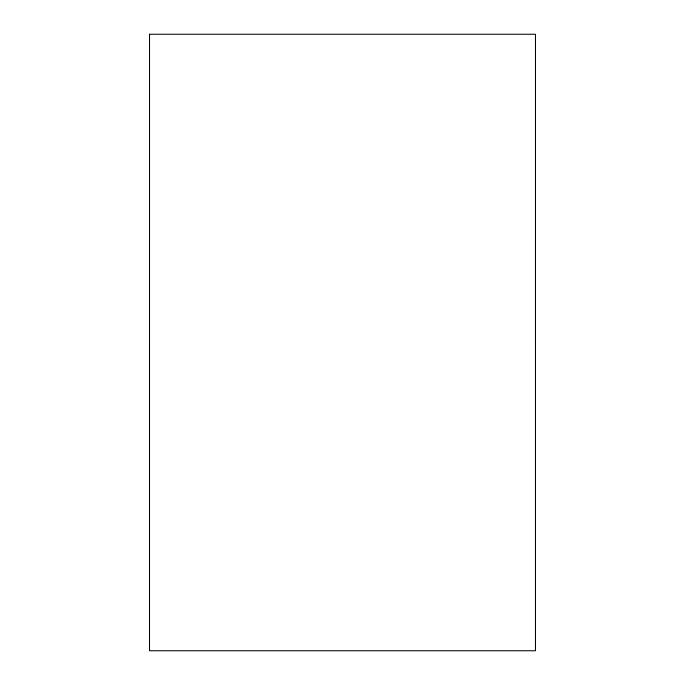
<?xml version="1.0" encoding="UTF-8"?>
<svg xmlns="http://www.w3.org/2000/svg" width="685" height="685" viewBox="0 0 685 685"><rect width="100%" height="100%" fill="white"/><g stroke="black" fill="none" stroke-linecap="round" stroke-linejoin="round"><path stroke-width="1.03" d="M149.527 34.25L149.518 650.75L535.473 650.75L535.482 34.25L149.527 34.25"/></g></svg>
